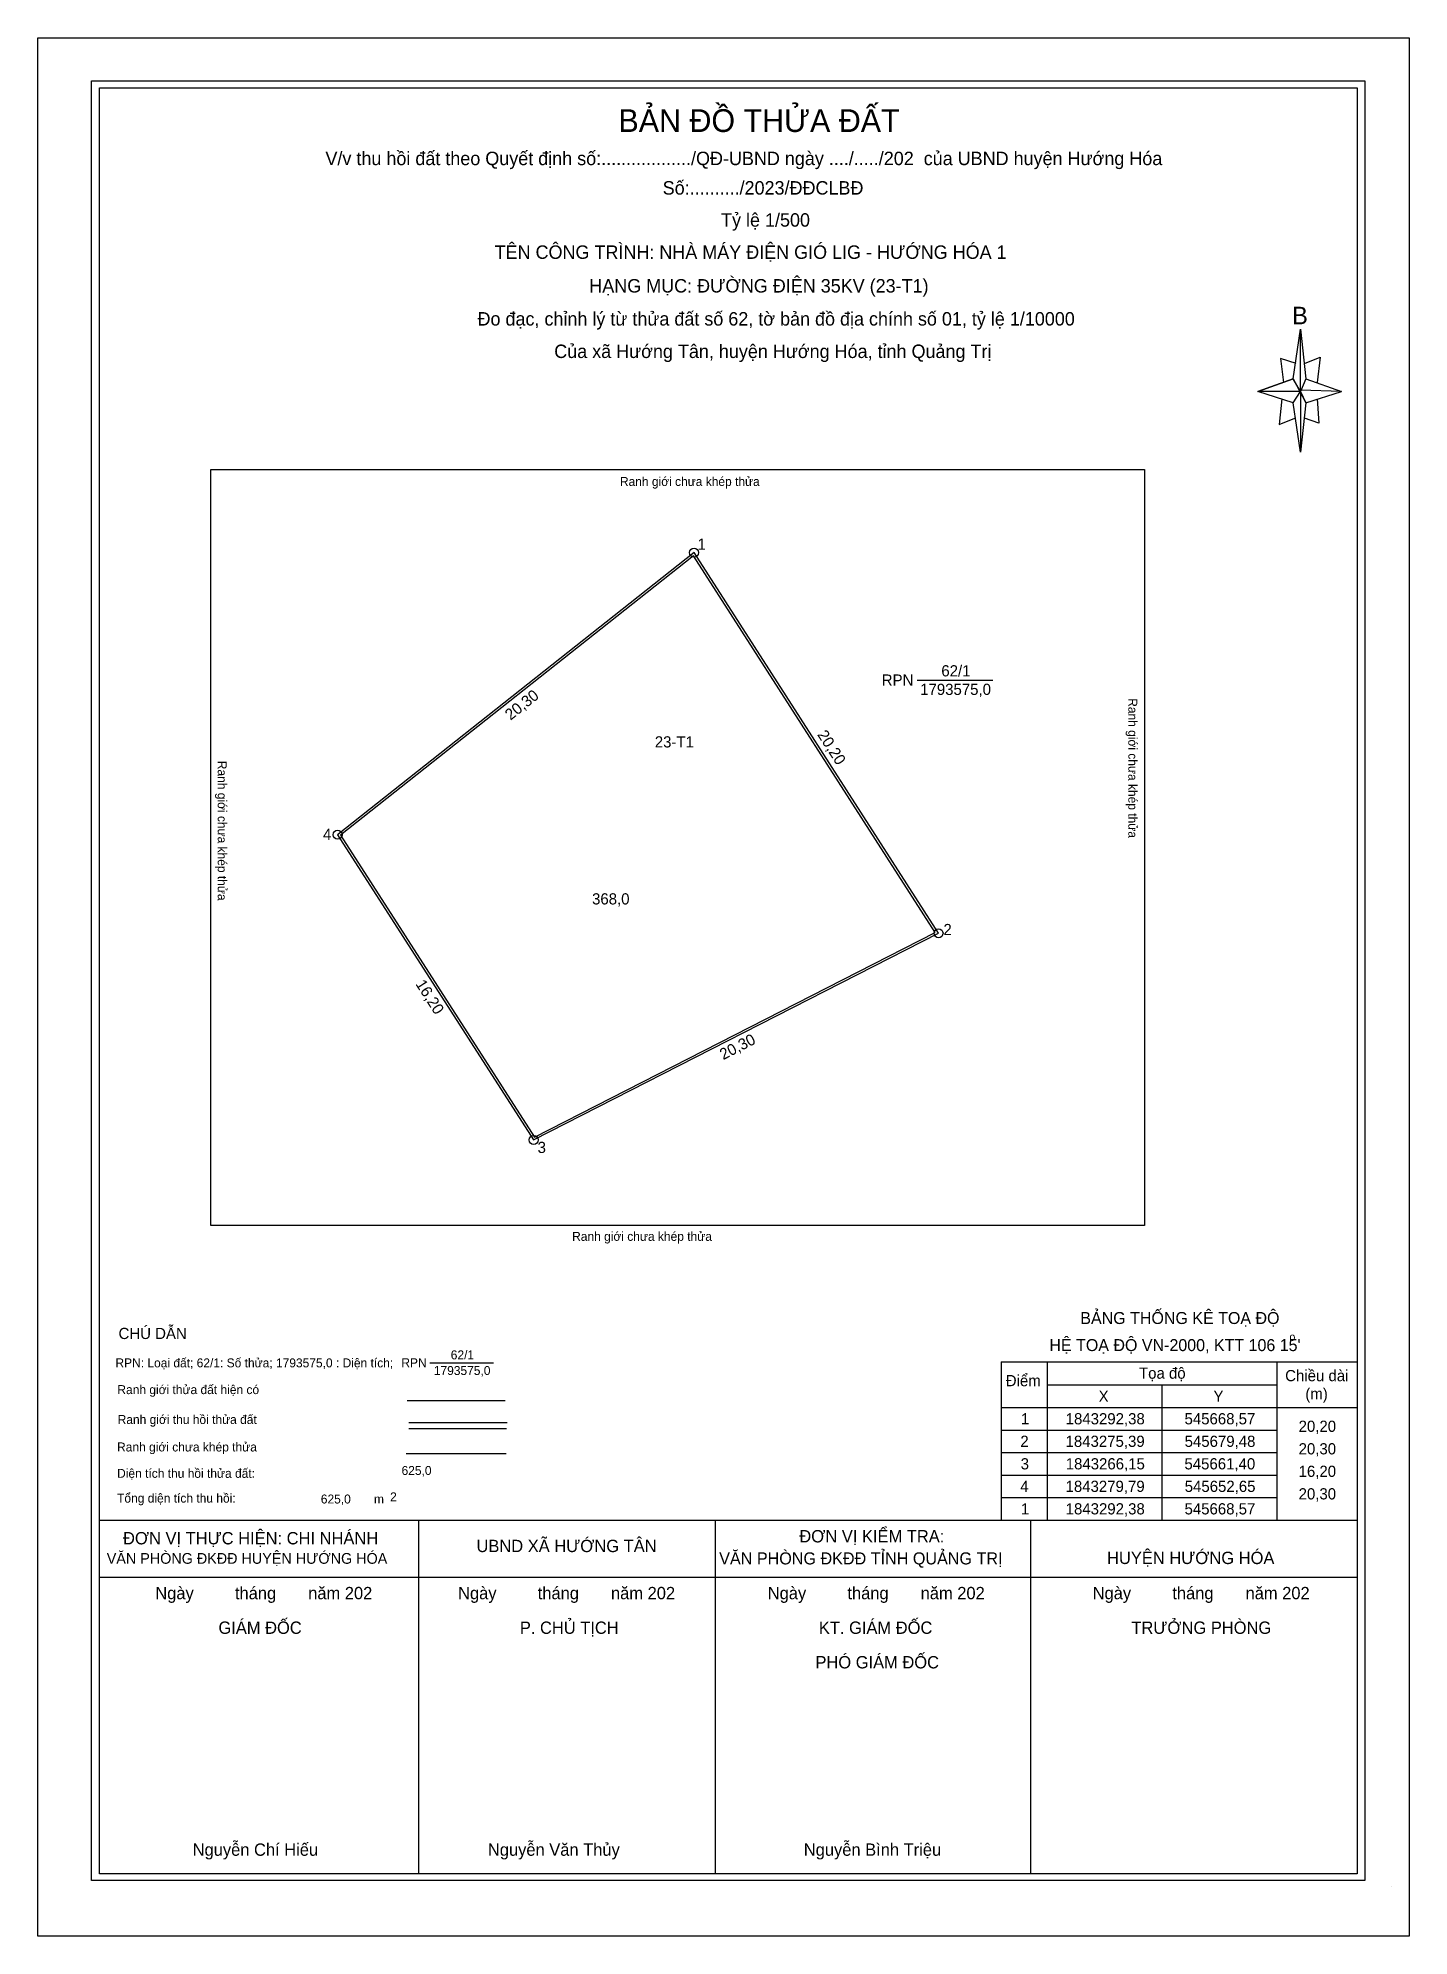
# Model space of a CAD drawing. Extents: x 545639.3 to 545700.5, y 1843230.6 to 1843315.4.
import ezdxf

# ---------------------------------------------------------------- set-up
doc = ezdxf.new("R2010")
doc.units = 0
for name, color, linetype in [('Level 12', 7, 'Continuous'), ('Level 13', 7, 'Continuous'), ('Level 16', 7, 'Continuous'), ('Level 2', 7, 'Continuous'), ('Level 21', 7, 'Continuous'), ('Level 28', 7, 'Continuous'), ('Level 30', 7, 'Continuous'), ('Level 4', 7, 'Continuous'), ('Level 5', 7, 'Continuous'), ('Level 59', 7, 'Continuous'), ('Level 6', 7, 'Continuous'), ('Level 63', 7, 'Continuous'), ('Level 7', 7, 'Continuous')]:
    doc.layers.add(name, color=color, linetype=linetype)

msp = doc.modelspace()

# ---------------------------------------------------------------- linework, layer by layer
at = {"layer": 'Level 13'}
for p, q in [((545678.526, 1843286.691), (545681.909, 1843286.691)), ((545656.766, 1843256.208), (545659.616, 1843256.208))]:
    msp.add_line(p, q, dxfattribs=at)
at = {"layer": 'Level 16'}
msp.add_lwpolyline([(545679.336, 1843275.424), (545668.541, 1843292.236), (545652.781, 1843279.763), (545661.437, 1843266.284)], close=True, dxfattribs=at)
at = {"layer": 'Level 21'}
msp.add_lwpolyline([(545646.99, 1843296.095), (545688.677, 1843296.095), (545688.677, 1843262.328), (545646.99, 1843262.328)], close=True, dxfattribs=at)
for centre in [(545668.565, 1843292.383), (545652.648, 1843279.785), (545679.48, 1843275.385), (545679.48, 1843275.385), (545661.401, 1843266.154)]:
    msp.add_circle(centre, 0.2, dxfattribs=at)
at = {"layer": 'Level 30'}
msp.add_lwpolyline([(545679.48, 1843275.385), (545668.565, 1843292.383), (545652.648, 1843279.785), (545661.401, 1843266.154), (545679.48, 1843275.385)], dxfattribs=at)
at = {"layer": 'Level 59'}
for p, q in [((545695.319, 1843300.148), (545695.635, 1843302.359)), ((545695.445, 1843300.829), (545694.75, 1843301.055)), ((545694.75, 1843301.055), (545694.877, 1843299.978)), ((545695.824, 1843300.829), (545696.519, 1843301.112)), ((545696.519, 1843301.112), (545696.393, 1843299.978)), ((545695.319, 1843300.148), (545693.74, 1843299.582)), ((545693.74, 1843299.582), (545695.319, 1843300.148)), ((545695.319, 1843299.072), (545693.74, 1843299.582)), ((545695.635, 1843299.582), (545693.74, 1843299.582)), ((545695.635, 1843299.582), (545695.319, 1843300.148)), ((545695.319, 1843300.148), (545695.887, 1843299.072)), ((545697.466, 1843299.582), (545695.635, 1843299.638)), ((545695.635, 1843299.638), (545695.635, 1843299.582)), ((545695.635, 1843299.582), (545695.887, 1843299.072)), ((545695.887, 1843300.148), (545697.466, 1843299.582)), ((545695.887, 1843299.072), (545697.466, 1843299.582)), ((545695.887, 1843299.072), (545697.466, 1843299.582)), ((545694.814, 1843299.242), (545694.687, 1843298.108)), ((545695.887, 1843299.072), (545695.635, 1843296.861)), ((545696.393, 1843299.242), (545696.456, 1843298.165)), ((545694.687, 1843298.108), (545695.382, 1843298.391)), ((545696.456, 1843298.165), (545695.824, 1843298.391)), ((545655.757, 1843254.526), (545660.128, 1843254.526)), ((545655.824, 1843253.534), (545660.222, 1843253.534)), ((545655.824, 1843253.269), (545660.194, 1843253.269)), ((545642.014, 1843249.18), (545698.169, 1843249.18)), ((545656.269, 1843233.411), (545656.269, 1843249.18)), ((545669.52, 1843233.411), (545669.52, 1843249.18)), ((545683.598, 1843233.411), (545683.598, 1843249.18)), ((545642.014, 1843246.632), (545698.169, 1843246.632)), ((545699.714, 1843232.797), (545699.714, 1843232.797)), ((545699.714, 1843232.797), (545699.714, 1843232.797)), ((545699.714, 1843232.797), (545699.714, 1843232.797))]:
    msp.add_line(p, q, dxfattribs=at)
for points in [[(545639.271, 1843315.364), (545700.487, 1843315.364), (545700.487, 1843230.606), (545639.271, 1843230.606)], [(545641.668, 1843313.449), (545698.514, 1843313.449), (545698.514, 1843233.081), (545641.668, 1843233.081)], [(545642.014, 1843313.139), (545698.169, 1843313.139), (545698.169, 1843233.391), (545642.014, 1843233.391)], [(545695.635, 1843302.359), (545695.887, 1843300.148), (545695.635, 1843299.582)], [(545695.635, 1843299.582), (545695.635, 1843296.861), (545695.319, 1843299.072)]]:
    msp.add_lwpolyline(points, close=True, dxfattribs=at)
msp.add_lwpolyline([(545660.179, 1843252.142), (545655.717, 1843252.142)], dxfattribs=at)
at = {"layer": 'Level 63'}
for p, q in [((545682.277, 1843256.246), (545698.169, 1843256.246)), ((545682.277, 1843256.246), (545682.277, 1843249.18)), ((545684.327, 1843256.246), (545684.327, 1843249.18)), ((545694.58, 1843256.246), (545694.58, 1843249.18)), ((545698.169, 1843256.246), (545698.169, 1843249.18)), ((545684.327, 1843255.213), (545694.58, 1843255.213)), ((545689.454, 1843255.213), (545689.454, 1843249.18)), ((545682.277, 1843254.208), (545698.169, 1843254.208)), ((545682.277, 1843253.202), (545694.58, 1843253.202)), ((545682.277, 1843252.197), (545694.58, 1843252.197)), ((545682.277, 1843251.191), (545694.58, 1843251.191)), ((545682.277, 1843250.186), (545694.58, 1843250.186)), ((545682.277, 1843249.18), (545698.169, 1843249.18))]:
    msp.add_line(p, q, dxfattribs=at)
at = {"layer": 'Level 7'}
for p, q in [((545668.57, 1843292.38), (545668.57, 1843292.38)), ((545652.65, 1843279.79), (545652.65, 1843279.79)), ((545679.48, 1843275.39), (545679.48, 1843275.39)), ((545661.4, 1843266.15), (545661.4, 1843266.15))]:
    msp.add_line(p, q, dxfattribs=at)

# ---------------------------------------------------------------- texts
at = {"layer": 'Level 12'}
for s, p in [('1', (545668.718, 1843292.51)), ('4', (545651.997, 1843279.552)), ('2', (545679.699, 1843275.3)), ('3', (545661.579, 1843265.572))]:
    msp.add_text(s, height=0.5, dxfattribs=at).set_placement(p)
at = {"layer": 'Level 13'}
for height, p in [(0.5, (545679.606, 1843286.855)), (0.4, (545657.702, 1843256.357))]:
    msp.add_text('62/1', height=height, dxfattribs=at).set_placement(p)
at = {"layer": 'Level 16'}
for p in [(545665.255, 1843295.359), (545663.121, 1843261.65)]:
    msp.add_text('Ranh giới chưa khép thửa', height=0.4, dxfattribs=at).set_placement(p)
for p in [(545687.954, 1843285.881), (545647.298, 1843283.086)]:
    msp.add_text('Ranh giới chưa khép thửa', height=0.4, rotation=270, dxfattribs=at).set_placement(p)
at = {"layer": 'Level 2'}
for height, p in [(0.5, (545676.946, 1843286.441)), (0.4, (545655.495, 1843256.008))]:
    msp.add_text('RPN', height=height, dxfattribs=at).set_placement(p)
at = {"layer": 'Level 28'}
msp.add_text('23-T1', height=0.5, dxfattribs=at).set_placement((545666.812, 1843283.68))
at = {"layer": 'Level 30'}
for s, rotation, p in [('20,30', 38.35956, (545660.371, 1843284.874)), ('20,20', 302.70525, (545674.049, 1843284.257)), ('16,20', 302.70537, (545656.111, 1843273.118)), ('20,30', 27.05092, (545669.869, 1843269.718))]:
    msp.add_text(s, height=0.5, rotation=rotation, dxfattribs=at).set_placement(p)
at = {"layer": 'Level 4'}
for height, p in [(0.5, (545678.661, 1843286.027)), (0.4, (545656.946, 1843255.659))]:
    msp.add_text('1793575,0', height=height, dxfattribs=at).set_placement(p)
at = {"layer": 'Level 5'}
for s, height, p in [('368,0', 0.5, (545664.01, 1843276.67)), ('625,0', 0.4, (545655.505, 1843251.196))]:
    msp.add_text(s, height=height, dxfattribs=at).set_placement(p)
at = {"layer": 'Level 59'}
for s, height, p in [('BẢN ĐỒ THỬA ĐẤT', 1.0156, (545665.19, 1843311.166)), ('V/v thu hồi đất theo Quyết định số:................../QĐ-UBND ngày ..../...../202  của UBND huyện Hướng Hóa', 0.6, (545652.107, 1843309.685)), ('Số:........../2023/ĐĐCLBĐ', 0.6, (545667.164, 1843308.37)), ('Tỷ lệ 1/500', 0.6, (545669.771, 1843306.937)), ('TÊN CÔNG TRÌNH: NHÀ MÁY ĐIỆN GIÓ LIG - HƯỚNG HÓA 1', 0.6, (545659.66, 1843305.5)), ('HẠNG MỤC: ĐƯỜNG ĐIỆN 35KV (23-T1)', 0.6, (545663.887, 1843303.996)), ('Đo đạc, chỉnh lý từ thửa đất số 62, tờ bản đồ địa chính số 01, tỷ lệ 1/10000', 0.6, (545658.896, 1843302.522)), ('B', 0.781, (545695.273, 1843302.58)), ('Của xã Hướng Tân, huyện Hướng Hóa, tỉnh Quảng Trị', 0.6, (545662.322, 1843301.072)), ('CHÚ DẪN', 0.5, (545642.869, 1843257.265)), ('BẢNG THỐNG KÊ TOẠ ĐỘ', 0.53435, (545685.811, 1843257.936)), ("HỆ TOẠ ĐỘ VN-2000, KTT 106 15'", 0.53435, (545684.43, 1843256.727)), ('o', 0.356, (545695.147, 1843257.185)), ('RPN: Loại đất; 62/1: Số thửa; 1793575,0 : Diện tích;', 0.4, (545642.731, 1843256)), ('Ranh giới thửa đất hiện có', 0.4, (545642.817, 1843254.806)), ('Ranh giới thu hồi thửa đất', 0.4, (545642.83, 1843253.472)), ('Ranh giới chưa khép thửa', 0.4, (545642.804, 1843252.245)), ('Diện tích thu hồi thửa đất:', 0.4, (545642.804, 1843251.068)), ('Tổng diện tích thu hồi:', 0.4, (545642.804, 1843249.961)), ('625,0', 0.4, (545651.9, 1843249.921)), ('2', 0.4, (545654.995, 1843250.019)), ('m', 0.4, (545654.274, 1843249.921)), ('ĐƠN VỊ THỰC HIỆN: CHI NHÁNH', 0.55, (545643.069, 1843248.096)), ('ĐƠN VỊ KIỂM TRA:', 0.55, (545673.265, 1843248.184)), ('VĂN PHÒNG ĐKĐĐ HUYỆN HƯỚNG HÓA', 0.47925, (545642.342, 1843247.229)), ('UBND XÃ HƯỚNG TÂN', 0.55, (545658.851, 1843247.751)), ('VĂN PHÒNG ĐKĐĐ TỈNH QUẢNG TRỊ', 0.5388, (545669.687, 1843247.2)), ('HUYỆN HƯỚNG HÓA', 0.55, (545687.006, 1843247.217)), ('Ngày         tháng       năm 202', 0.55, (545644.51, 1843245.646)), ('Ngày         tháng       năm 202', 0.55, (545658.029, 1843245.646)), ('Ngày         tháng       năm 202', 0.55, (545671.855, 1843245.646)), ('Ngày         tháng       năm 202', 0.55, (545686.362, 1843245.646)), ('GIÁM ĐỐC', 0.55, (545647.329, 1843244.1)), ('P. CHỦ TỊCH', 0.55, (545660.787, 1843244.1)), ('KT. GIÁM ĐỐC', 0.55, (545674.137, 1843244.1)), ('TRƯỞNG PHÒNG', 0.55, (545688.091, 1843244.1)), ('PHÓ GIÁM ĐỐC', 0.55, (545673.985, 1843242.557)), ('Nguyễn Chí Hiếu', 0.55, (545646.179, 1843234.19)), ('Nguyễn Văn Thủy', 0.55, (545659.361, 1843234.19)), ('Nguyễn Bình Triệu', 0.55, (545673.465, 1843234.19))]:
    msp.add_text(s, height=height, dxfattribs=at).set_placement(p)
at = {"layer": 'Level 6'}
for s, height, p in [('368,0', 0.5, (545664.01, 1843276.67)), ('625,0', 0.4, (545655.505, 1843251.196))]:
    msp.add_text(s, height=height, dxfattribs=at).set_placement(p)
at = {"layer": 'Level 63'}
for s, p in [('Điểm', (545682.483, 1843255.158)), ('Tọa độ', (545688.431, 1843255.493)), ('Chiều dài', (545694.958, 1843255.381)), ('X', (545686.628, 1843254.461)), ('Y', (545691.756, 1843254.461)), ('(m)', (545695.857, 1843254.572)), ('1', (545683.163, 1843253.455)), ('1843292,38', (545685.157, 1843253.455)), ('545668,57', (545690.464, 1843253.455)), ('2', (545683.133, 1843252.449)), ('1843275,39', (545685.152, 1843252.449)), ('545679,48', (545690.468, 1843252.449)), ('20,20', (545695.557, 1843253.12)), ('20,30', (545695.557, 1843252.114)), ('3', (545683.148, 1843251.444)), ('1843266,15', (545685.16, 1843251.444)), ('545661,40', (545690.46, 1843251.444)), ('16,20', (545695.557, 1843251.109)), ('4', (545683.13, 1843250.438)), ('1843279,79', (545685.152, 1843250.438)), ('545652,65', (545690.472, 1843250.438)), ('20,30', (545695.557, 1843250.103)), ('1', (545683.163, 1843249.433)), ('1843292,38', (545685.157, 1843249.433)), ('545668,57', (545690.464, 1843249.433))]:
    msp.add_text(s, height=0.5, dxfattribs=at).set_placement(p)

doc.saveas('drawing.dxf')
